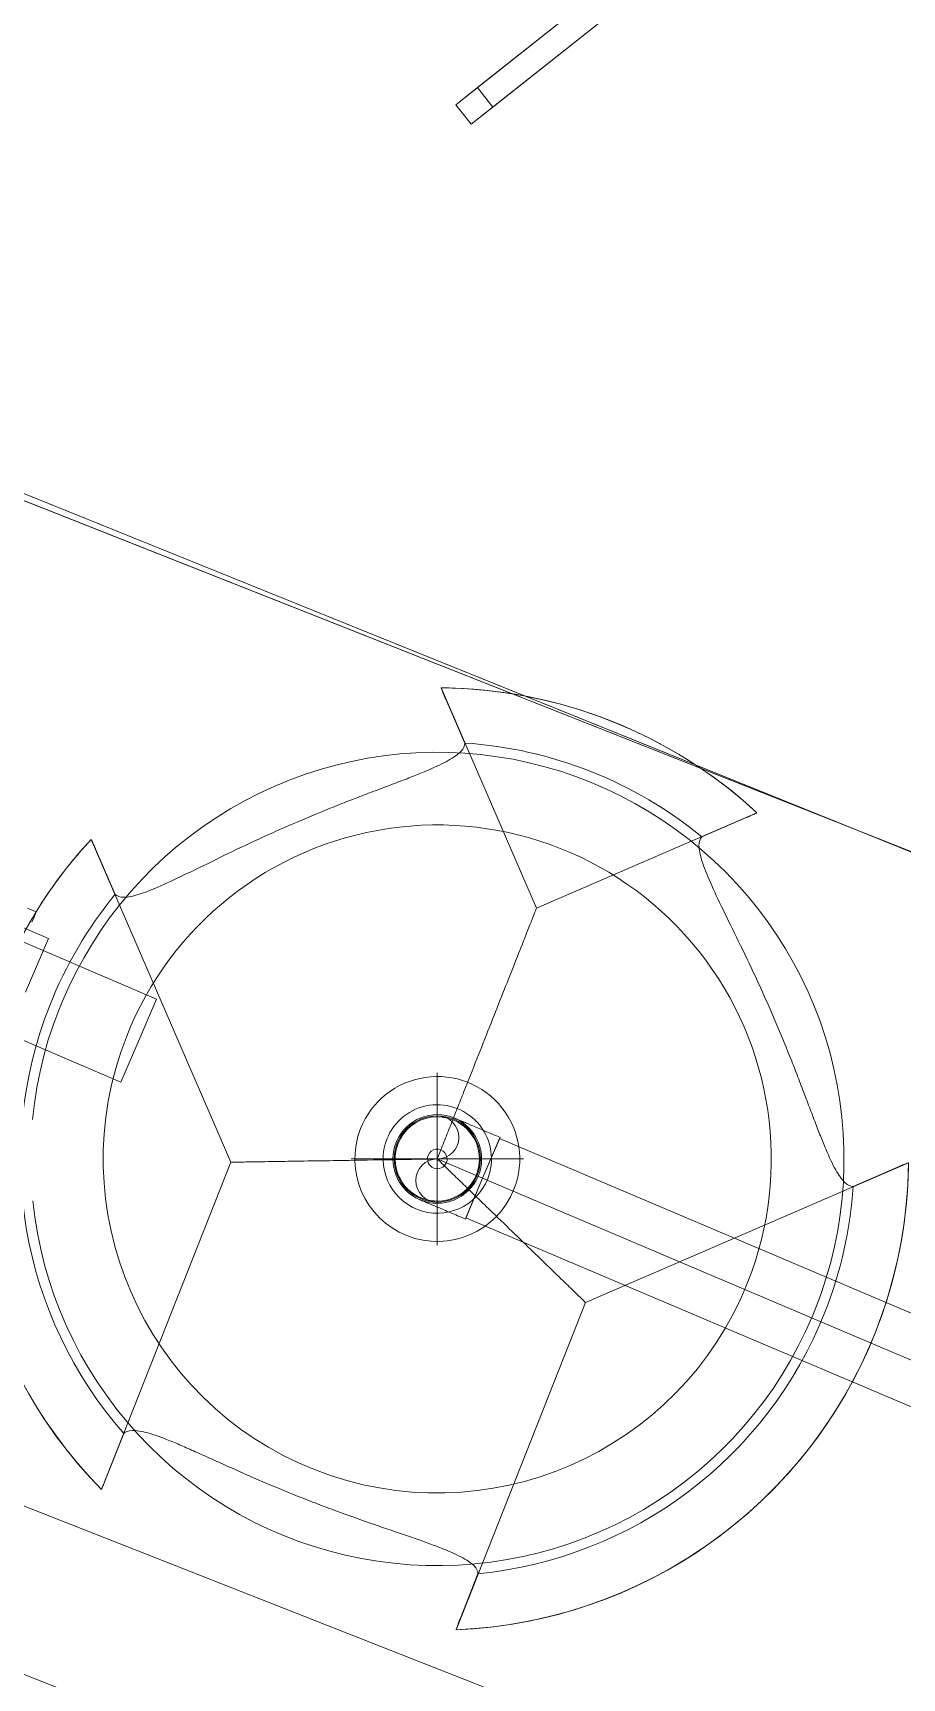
# Model space of a CAD drawing. Header units: metres. Extents: x -207 to 292, y -187 to 169.
# Drawn here: x -46.365 to -45.255, y -78.339 to -76.239 of the extents above; entities that cross this region are included whole.
import ezdxf

# ---------------------------------------------------------------- set-up
doc = ezdxf.new("R2010")
doc.units = ezdxf.units.M
for name, color, linetype, lineweight in [('A-FLOR', 7, 'Continuous', 9), ('C-TOPO', 7, 'Continuous', 9), ('CERCO INTERIOR', 7, 'Continuous', 9), ('M-EQPM', 7, 'Continuous', 9), ('P-PIPE', 7, 'Continuous', 9), ('P-PIPE-CNTR', 7, 'Continuous', 9), ('P-SANR-FIXT', 7, 'Continuous', 9)]:
    doc.layers.add(name, color=color, linetype=linetype, lineweight=lineweight)
doc.layers.add('PR10-ARQ-PL-001-Emplazamiento-C-1_dwg', color=7, linetype='Continuous', lineweight=9, true_color=0x767676)

# ---------------------------------------------------------------- blocks, each defined once
blk = doc.blocks.new('M_Tuberia Exterior 01 - M_Tuberia Exterior 01-2160598-PLANTA EMPLAZAMIENTO ACTUALIZADO')
at = {"layer": 'P-SANR-FIXT'}
for p, q in [((0.119, 0.0158), (0.119, 0.025)), ((0.119, 0.025), (0.169, 0.025)), ((0.169, 0.025), (0.119, 0.025)), ((0.119, 0.025), (0.119, 0.0158)), ((0.1347, 0.0345), (0.1347, 0.025)), ((0.1534, 0.0345), (0.1347, 0.0345)), ((0.1534, 0.0345), (0.1347, 0.0345)), ((0.1534, 0.025), (0.1347, 0.025)), ((0.1534, 0.025), (0.1347, 0.025)), ((0.1534, 0.025), (0.1534, 0.0345)), ((0.169, 0.025), (0.169, 0.0158)), ((0.169, 0.0158), (0.169, 0.025)), ((-0.0134, 0.0158), (-0.0488, 0.0158)), ((-0.0488, 0.0158), (-0.0488, -0.0158)), ((-0.0488, 0.0158), (0.5335, 0.0158)), ((-0.0134, -0.0158), (-0.0134, 0.0158)), ((0.5689, 0.0158), (-0.0134, 0.0158)), ((0.169, 0.0158), (0.119, 0.0158)), ((0.119, 0.0158), (0.169, 0.0158)), ((0.1347, 0.0158), (0.1347, -0.0158)), ((0.1347, 0.0158), (0.1534, 0.0158)), ((0.1347, 0.0158), (0.1534, 0.0158)), ((0.1534, -0.0158), (0.1534, 0.0158)), ((0.5335, -0.0158), (0.5335, 0.0158)), ((0.5335, 0.0158), (0.5689, 0.0158)), ((0.5689, 0.0158), (0.5689, -0.0158)), ((-0.0488, -0.0158), (-0.0134, -0.0158)), ((-0.0488, -0.0158), (0.5335, -0.0158)), ((-0.0134, -0.0158), (0.5689, -0.0158)), ((0.119, -0.0158), (0.169, -0.0158)), ((0.119, -0.025), (0.119, -0.0158)), ((0.119, -0.0158), (0.119, -0.025)), ((0.169, -0.0158), (0.119, -0.0158)), ((0.1534, -0.0158), (0.1347, -0.0158)), ((0.1534, -0.0158), (0.1347, -0.0158)), ((0.169, -0.0158), (0.169, -0.025)), ((0.169, -0.025), (0.169, -0.0158)), ((0.5689, -0.0158), (0.5335, -0.0158)), ((0.169, -0.025), (0.119, -0.025)), ((0.119, -0.025), (0.169, -0.025)), ((0.1347, -0.025), (0.1347, -0.0305)), ((0.1347, -0.025), (0.1534, -0.025)), ((0.1347, -0.025), (0.1534, -0.025)), ((0.1347, -0.0305), (0.1534, -0.0305)), ((0.1347, -0.0305), (0.1534, -0.0305)), ((0.1534, -0.0305), (0.1534, -0.025))]:
    blk.add_line(p, q, dxfattribs=at)
for radius, start, end in [(0.2013, 0, 180), (0.2013, 360, 180), (0.1913, 360, 180), (0.1913, 0, 180), (0.2013, 180, 0), (0.2013, 180, 360), (0.1913, 180, 360), (0.1913, 180, 0)]:
    blk.add_arc((0, 0), radius, start, end, dxfattribs=at)
blk = doc.blocks.new('M_Tanque Conico - M_Tanque Conico-2178119-PLANTA EMPLAZAMIENTO ACTUALIZADO')
at = {"layer": 'M-EQPM'}
for p, q in [((0, 0.3444), (-0.2167, 0.5611)), ((-0.2058, 0.5496), (-0.1628, 0.5066)), ((0.2167, 0.5611), (0, 0.3444)), ((0.1628, 0.5066), (0.2058, 0.5496)), ((-0.5611, 0.2167), (-0.3444, 0)), ((0.3444, 0), (0.5611, 0.2167)), ((-0.5066, 0.1628), (-0.5496, 0.2058)), ((0.5496, 0.2058), (0.5066, 0.1628)), ((0.2435, -0.1009), (0.3444, 0)), ((-0.3444, 0), (-0.2435, -0.1009)), ((-0.2435, -0.1009), (-0.2435, -0.55)), ((0.2435, -0.55), (0.2435, -0.1009)), ((-0.2431, -0.5341), (-0.2431, -0.4733)), ((0.2431, -0.4733), (0.2431, -0.5341))]:
    blk.add_line(p, q, dxfattribs=at)
at = {"layer": 'M-EQPM', "flags": 128}
for points in [[(0.2167, 0.5611), (0.1941, 0.5693), (0.1712, 0.5766), (0.148, 0.583), (0.1246, 0.5884), (0.1009, 0.5929), (0.0771, 0.5965), (0.0532, 0.5991), (0.0292, 0.6008), (0.0052, 0.6014), (-0.0189, 0.6012), (-0.0429, 0.5999), (-0.0669, 0.5977), (-0.0907, 0.5946), (-0.1144, 0.5905), (-0.1379, 0.5854), (-0.1612, 0.5794), (-0.1843, 0.5725), (-0.207, 0.5647), (-0.2167, 0.5611)], [(0.5192, 0), (0.5188, 0.0208), (0.5176, 0.0415), (0.5155, 0.0622), (0.5126, 0.0827), (0.5089, 0.1032), (0.5043, 0.1234), (0.499, 0.1435), (0.4929, 0.1633), (0.4859, 0.1829), (0.4782, 0.2022), (0.4698, 0.2212), (0.4605, 0.2398), (0.4506, 0.258), (0.4399, 0.2758), (0.4285, 0.2932), (0.4165, 0.3101), (0.4037, 0.3265), (0.3904, 0.3424), (0.3763, 0.3577), (0.3617, 0.3725), (0.3466, 0.3866), (0.3308, 0.4002), (0.3146, 0.4131), (0.2978, 0.4253), (0.2805, 0.4369), (0.2628, 0.4478), (0.2447, 0.4579), (0.2262, 0.4673), (0.2073, 0.476), (0.1881, 0.4839), (0.1686, 0.4911), (0.1489, 0.4974), (0.1289, 0.503), (0.1086, 0.5077), (0.0883, 0.5117), (0.0677, 0.5148), (0.0471, 0.5171), (0.0264, 0.5185), (0.0056, 0.5192), (-0.0152, 0.519), (-0.0359, 0.518), (-0.0566, 0.5161), (-0.0772, 0.5135), (-0.0977, 0.51), (-0.118, 0.5056), (-0.1381, 0.5005), (-0.158, 0.4946), (-0.1777, 0.4879), (-0.197, 0.4804), (-0.2161, 0.4721), (-0.2348, 0.4631), (-0.2531, 0.4533), (-0.271, 0.4429), (-0.2885, 0.4317), (-0.3056, 0.4198), (-0.3221, 0.4072), (-0.3381, 0.394), (-0.3536, 0.3802), (-0.3685, 0.3657), (-0.3829, 0.3507), (-0.3966, 0.3351), (-0.4097, 0.319), (-0.4221, 0.3024), (-0.4339, 0.2852), (-0.4449, 0.2677), (-0.4553, 0.2497), (-0.4649, 0.2312), (-0.4738, 0.2125), (-0.4819, 0.1934), (-0.4892, 0.1739), (-0.4958, 0.1542), (-0.5016, 0.1343), (-0.5065, 0.1141), (-0.5107, 0.0938), (-0.514, 0.0733), (-0.5165, 0.0527), (-0.5182, 0.032), (-0.5191, 0.0112), (-0.5192, 0)], [(-0.5611, 0.2167), (-0.5693, 0.1941), (-0.5766, 0.1712), (-0.583, 0.148), (-0.5884, 0.1246), (-0.5929, 0.1009), (-0.5965, 0.0771), (-0.5991, 0.0532), (-0.6008, 0.0292), (-0.6014, 0.0052), (-0.6015, 0)], [(0.6015, 0), (0.601, 0.0241), (0.5995, 0.0481), (0.5971, 0.072), (0.5938, 0.0958), (0.5895, 0.1195), (0.5842, 0.143), (0.578, 0.1662), (0.5709, 0.1892), (0.5629, 0.2119), (0.5611, 0.2167)], [(-0.3832, -0.4636), (-0.3644, -0.4785), (-0.345, -0.4927), (-0.325, -0.5061), (-0.3045, -0.5187), (-0.2835, -0.5305), (-0.262, -0.5414), (-0.2435, -0.55)], [(-0.5192, 0), (-0.5188, -0.0208), (-0.5176, -0.0415), (-0.5155, -0.0622), (-0.5126, -0.0827), (-0.5089, -0.1032), (-0.5043, -0.1234), (-0.499, -0.1435)], [(-0.4605, -0.2398), (-0.4506, -0.258), (-0.4399, -0.2758), (-0.4285, -0.2932), (-0.4165, -0.3101), (-0.4037, -0.3265), (-0.3904, -0.3424), (-0.3763, -0.3577), (-0.3617, -0.3725), (-0.3466, -0.3866), (-0.3308, -0.4002), (-0.3146, -0.4131), (-0.2978, -0.4253), (-0.2805, -0.4369), (-0.2628, -0.4478), (-0.2447, -0.4579), (-0.2262, -0.4673), (-0.2073, -0.476), (-0.1881, -0.4839), (-0.1686, -0.4911), (-0.1489, -0.4974), (-0.1289, -0.503), (-0.1086, -0.5077), (-0.0883, -0.5117), (-0.0677, -0.5148), (-0.0471, -0.5171), (-0.0264, -0.5185), (-0.0056, -0.5192), (0.0152, -0.519), (0.0359, -0.518), (0.0566, -0.5161), (0.0772, -0.5135), (0.0977, -0.51), (0.118, -0.5056), (0.1381, -0.5005), (0.158, -0.4946), (0.1777, -0.4879), (0.197, -0.4804), (0.2161, -0.4721), (0.2348, -0.4631), (0.2531, -0.4533), (0.271, -0.4429), (0.2885, -0.4317), (0.3056, -0.4198), (0.3221, -0.4072), (0.3381, -0.394), (0.3536, -0.3802), (0.3685, -0.3657), (0.3829, -0.3507), (0.3966, -0.3351), (0.4097, -0.319), (0.4221, -0.3024), (0.4339, -0.2852), (0.4449, -0.2677), (0.4553, -0.2497), (0.4649, -0.2312), (0.4738, -0.2125), (0.4819, -0.1934), (0.4892, -0.1739), (0.4958, -0.1542), (0.5016, -0.1343), (0.5065, -0.1141), (0.5107, -0.0938), (0.514, -0.0733), (0.5165, -0.0527), (0.5182, -0.032), (0.5191, -0.0112), (0.5192, 0)], [(0.2435, -0.55), (0.2653, -0.5398), (0.2867, -0.5288), (0.3076, -0.5169), (0.328, -0.5042), (0.3479, -0.4906), (0.3672, -0.4763), (0.386, -0.4613), (0.4041, -0.4455), (0.4216, -0.4289), (0.4384, -0.4117), (0.4546, -0.3939), (0.4699, -0.3754), (0.4846, -0.3563), (0.4984, -0.3366), (0.5115, -0.3164), (0.5237, -0.2957), (0.5352, -0.2745), (0.5457, -0.2529), (0.5554, -0.2309), (0.5642, -0.2085), (0.5721, -0.1858), (0.579, -0.1627), (0.5851, -0.1395), (0.5902, -0.1159), (0.5943, -0.0923), (0.5976, -0.0684), (0.5998, -0.0445), (0.6011, -0.0204), (0.6015, 0)]]:
    blk.add_lwpolyline(points, dxfattribs=at)
at = {"layer": 'M-EQPM'}
for radius, start, end in [(0.6015, 68.8813, 111.1187), (0.5321, 72.1801, 107.8199), (0.4264, 360, 180), (0.4264, 360, 180), (0.6015, 158.8813, 180), (0.6015, 360, 21.1187), (0.5321, 162.1801, 180), (0.5321, 360, 17.8199), (0.1053, 0, 180), (0.1053, 360, 180), (0.1053, 360, 180), (0.1053, 360, 180), (0.0692, 360, 180), (0.0538, 360, 180), (0.6015, 180, 246.1187), (0.4264, 180, 360), (0.4264, 180, 360), (0.1053, 180, 0), (0.1053, 180, 360), (0.1053, 180, 360), (0.1053, 180, 360), (0.0692, 180, 360), (0.0538, 180, 360), (0.0125, 360, 180), (0.0125, 360, 180), (0.0125, 180, 360), (0.0125, 180, 360), (0.5321, 297.1801, 360), (0.6015, 293.8813, 360), (0.5321, 180, 242.8199)]:
    blk.add_arc((0, 0), radius, start, end, dxfattribs=at)
for points, knots in [([(-0.2167, 0.5611), (-0.2167, 0.5611), (-0.2164, 0.5607), (-0.2154, 0.5596), (-0.2142, 0.5583), (-0.2126, 0.5565), (-0.2098, 0.5536), (-0.2075, 0.5512), (-0.2058, 0.5496)], [-1, -1, -1, -1, -0.785714, -0.678571, -0.571429, -0.428571, -0.285714, 0, 0, 0, 0]), ([(0.2058, 0.5496), (0.207, 0.5508), (0.2094, 0.5532), (0.2123, 0.5562), (0.2143, 0.5584), (0.2157, 0.5599), (0.2165, 0.5609), (0.2167, 0.5611), (0.2167, 0.5611)], [-1, -1, -1, -1, -0.785714, -0.571429, -0.428571, -0.285714, -0.142857, 0, 0, 0, 0]), ([(-0.1628, 0.5066), (-0.1613, 0.5036), (-0.1617, 0.4958), (-0.1726, 0.4789), (-0.1896, 0.4608), (-0.2071, 0.444), (-0.2219, 0.4304), (-0.2381, 0.4156), (-0.2553, 0.4), (-0.2734, 0.3834), (-0.2981, 0.3602), (-0.317, 0.3418), (-0.3294, 0.3294)], [-1, -1, -1, -1, -0.857143, -0.714286, -0.571429, -0.5, -0.428571, -0.357143, -0.285714, -0.214286, -0.142857, 0, 0, 0, 0]), ([(0.3294, 0.3294), (0.3232, 0.3356), (0.3107, 0.348), (0.2857, 0.372), (0.2549, 0.4004), (0.2212, 0.4309), (0.1931, 0.4572), (0.1726, 0.4789), (0.1617, 0.4958), (0.1613, 0.5036), (0.1628, 0.5066)], [-1, -1, -1, -1, -0.928571, -0.857143, -0.714286, -0.571429, -0.428571, -0.285714, -0.142857, 0, 0, 0, 0]), ([(0, 0), (0, 0.0077), (0, 0.0232), (0, 0.0464), (0, 0.0695), (0, 0.1001), (0, 0.1377), (0, 0.1815), (0, 0.223), (0, 0.2613), (0, 0.2922), (0, 0.3154), (0, 0.3316), (0, 0.342), (0, 0.3444), (0, 0.3444)], [0, 0, 0, 0, 0.05, 0.1, 0.15, 0.2, 0.3, 0.4, 0.5, 0.6, 0.7, 0.775, 0.85, 0.925, 1, 1, 1, 1]), ([(-0.3294, 0.3294), (-0.3356, 0.3232), (-0.348, 0.3107), (-0.372, 0.2857), (-0.4004, 0.2549), (-0.4309, 0.2212), (-0.4572, 0.1931), (-0.4789, 0.1726), (-0.4958, 0.1617), (-0.5036, 0.1613), (-0.5066, 0.1628)], [-1, -1, -1, -1, -0.928571, -0.857143, -0.714286, -0.571429, -0.428571, -0.285714, -0.142857, 0, 0, 0, 0]), ([(0.5066, 0.1628), (0.5036, 0.1613), (0.4958, 0.1617), (0.4789, 0.1726), (0.4608, 0.1896), (0.444, 0.2071), (0.4304, 0.2219), (0.4156, 0.2381), (0.4, 0.2553), (0.3834, 0.2734), (0.3602, 0.2981), (0.3418, 0.317), (0.3294, 0.3294)], [-1, -1, -1, -1, -0.857143, -0.714286, -0.571429, -0.5, -0.428571, -0.357143, -0.285714, -0.214286, -0.142857, 0, 0, 0, 0]), ([(-0.5496, 0.2058), (-0.5508, 0.207), (-0.5532, 0.2094), (-0.5562, 0.2123), (-0.5584, 0.2143), (-0.5599, 0.2157), (-0.5609, 0.2165), (-0.5611, 0.2167), (-0.5611, 0.2167)], [-1, -1, -1, -1, -0.785714, -0.571429, -0.428571, -0.285714, -0.142857, 0, 0, 0, 0]), ([(0.5611, 0.2167), (0.5611, 0.2167), (0.5607, 0.2164), (0.5596, 0.2154), (0.5583, 0.2142), (0.5565, 0.2126), (0.5536, 0.2098), (0.5512, 0.2075), (0.5496, 0.2058)], [-1, -1, -1, -1, -0.785714, -0.678571, -0.571429, -0.428571, -0.285714, 0, 0, 0, 0]), ([(-0.2435, -0.1009), (-0.2435, -0.1009), (-0.2408, -0.0997), (-0.2289, -0.0948), (-0.2098, -0.0869), (-0.1843, -0.0763), (-0.1536, -0.0636), (-0.1129, -0.0468), (-0.0613, -0.0254), (-0.0204, -0.0085), (0, 0)], [0, 0, 0, 0, 0.111111, 0.222222, 0.333333, 0.444444, 0.555556, 0.666667, 0.833333, 1, 1, 1, 1]), ([(0, 0), (0.0068, -0.0028), (0.0204, -0.0085), (0.0408, -0.0169), (0.0608, -0.0252), (0.0871, -0.0361), (0.1187, -0.0492), (0.1536, -0.0636), (0.1843, -0.0763), (0.2098, -0.0869), (0.2289, -0.0948), (0.2408, -0.0997), (0.2435, -0.1009), (0.2435, -0.1009)], [0, 0, 0, 0, 0.055556, 0.111111, 0.166667, 0.222222, 0.333333, 0.444444, 0.555556, 0.666667, 0.777778, 0.888889, 1, 1, 1, 1]), ([(-0.2431, -0.4733), (-0.242, -0.4702), (-0.2362, -0.4649), (-0.2166, -0.4607), (-0.1917, -0.4599), (-0.1675, -0.4604), (-0.1474, -0.4612), (-0.1256, -0.4623), (-0.1023, -0.4634), (-0.0778, -0.4644), (-0.0439, -0.4655), (-0.0176, -0.4659), (0, -0.4659)], [-1, -1, -1, -1, -0.857143, -0.714286, -0.571429, -0.5, -0.428571, -0.357143, -0.285714, -0.214286, -0.142857, 0, 0, 0, 0]), ([(0, -0.4659), (0.0088, -0.4659), (0.0263, -0.4658), (0.061, -0.465), (0.1029, -0.4634), (0.1482, -0.4611), (0.1868, -0.4598), (0.2166, -0.4607), (0.2362, -0.4649), (0.242, -0.4702), (0.2431, -0.4733)], [-1, -1, -1, -1, -0.928571, -0.857143, -0.714286, -0.571429, -0.428571, -0.285714, -0.142857, 0, 0, 0, 0]), ([(-0.2435, -0.55), (-0.2435, -0.55), (-0.2435, -0.5495), (-0.2434, -0.5479), (-0.2433, -0.5462), (-0.2432, -0.5439), (-0.2431, -0.5398), (-0.2431, -0.5364), (-0.2431, -0.5341)], [-1, -1, -1, -1, -0.785714, -0.678571, -0.571429, -0.428571, -0.285714, 0, 0, 0, 0]), ([(0.2431, -0.5341), (0.2431, -0.5359), (0.2431, -0.5393), (0.2432, -0.5434), (0.2433, -0.5464), (0.2434, -0.5484), (0.2435, -0.5497), (0.2435, -0.55), (0.2435, -0.55)], [-1, -1, -1, -1, -0.785714, -0.571429, -0.428571, -0.285714, -0.142857, 0, 0, 0, 0])]:
    blk.add_open_spline(points, degree=3, knots=knots, dxfattribs=at)
blk = doc.blocks.new('M_Elbow - Generic - Standard-2191974-PLANTA EMPLAZAMIENTO ACTUALIZADO')
at = {"layer": 'P-PIPE', "color": 150, "true_color": 0x007dff}
for p, q in [((-45.7909, -77.7012), (-45.7687, -77.6491)), ((-45.813, -77.7533), (-45.7909, -77.7012))]:
    blk.add_line(p, q, dxfattribs=at)
at = {"layer": 'P-PIPE', "color": 150, "true_color": 0x007dff, "flags": 128}
for points in [[(-45.7687, -77.6491), (-45.7711, -77.6481), (-45.7734, -77.6472), (-45.7757, -77.6462), (-45.778, -77.6452), (-45.7803, -77.6442), (-45.7825, -77.6433), (-45.7848, -77.6423), (-45.787, -77.6414), (-45.7892, -77.6405), (-45.7913, -77.6395), (-45.7934, -77.6386), (-45.7955, -77.6378), (-45.7975, -77.6369), (-45.7995, -77.6361), (-45.8015, -77.6352), (-45.8033, -77.6344), (-45.8052, -77.6337), (-45.8069, -77.6329), (-45.8087, -77.6322), (-45.8103, -77.6315), (-45.8119, -77.6308), (-45.8134, -77.6302), (-45.8148, -77.6296), (-45.8162, -77.629), (-45.8175, -77.6284), (-45.8187, -77.6279), (-45.8198, -77.6274), (-45.8209, -77.627), (-45.8219, -77.6266), (-45.8227, -77.6262), (-45.8235, -77.6259), (-45.8242, -77.6256), (-45.8249, -77.6253), (-45.8254, -77.6251), (-45.8258, -77.6249), (-45.8262, -77.6247), (-45.8264, -77.6246), (-45.8266, -77.6246), (-45.8267, -77.6245)], [(-45.8709, -77.7287), (-45.8709, -77.7287), (-45.8707, -77.7288), (-45.8705, -77.7289), (-45.8702, -77.729), (-45.8697, -77.7292), (-45.8692, -77.7294), (-45.8686, -77.7297), (-45.868, -77.73), (-45.8672, -77.7303), (-45.8663, -77.7306), (-45.8654, -77.731), (-45.8644, -77.7315), (-45.8632, -77.732), (-45.8621, -77.7325), (-45.8608, -77.733), (-45.8594, -77.7336), (-45.858, -77.7342), (-45.8565, -77.7348), (-45.855, -77.7355), (-45.8533, -77.7362), (-45.8516, -77.7369), (-45.8499, -77.7376), (-45.8481, -77.7384), (-45.8462, -77.7392), (-45.8443, -77.74), (-45.8423, -77.7408), (-45.8403, -77.7417), (-45.8382, -77.7426), (-45.8361, -77.7435), (-45.834, -77.7444), (-45.8318, -77.7453), (-45.8296, -77.7462), (-45.8273, -77.7472), (-45.8251, -77.7481), (-45.8228, -77.7491), (-45.8205, -77.7501), (-45.8182, -77.7511), (-45.8159, -77.752), (-45.8136, -77.753), (-45.813, -77.7533)]]:
    blk.add_lwpolyline(points, dxfattribs=at)
at = {"layer": 'P-PIPE', "color": 150, "true_color": 0x007dff}
for start, end in [(337, 157), (157, 337)]:
    blk.add_arc((-45.8488, -77.6766), 0.0566, start, end, dxfattribs=at)
blk = doc.blocks.new('M_Sistema Valvulas - M_Sistema Valvulas-2206959-PLANTA EMPLAZAMIENTO ACTUALIZADO')
at = {"layer": 'M-EQPM'}
for p, q in [((0.172, 0.0994), (0.1597, 0.0994)), ((0.172, 0.0922), (0.172, 0.0994)), ((0.172, 0.085), (0.172, 0.0922)), ((0.1998, 0.0743), (0.1481, 0.0743)), ((0.1998, 0), (0.1998, 0.0743)), ((0.357, 0.0577), (-0.8012, 0.0577)), ((0.357, 0), (0.357, 0.0577)), ((0.357, -0.0577), (0.357, 0)), ((-0.8012, -0.0577), (0.357, -0.0577))]:
    blk.add_line(p, q, dxfattribs=at)
blk = doc.blocks.new('YADRAN_LASQUEMAS_ARQ_MO_002_TERRAZAS_rvt-1-PLANTA EMPLAZAMIENTO ACTUALIZADO')
at = {"layer": 'P-PIPE', "color": 150, "true_color": 0x007dff}
for p, q in [((-45.7694, -77.6506), (-45.7909, -77.7012)), ((-45.7694, -77.6506), (-45.7909, -77.7012)), ((-44.6487, -78.1263), (-45.7694, -77.6506)), ((-45.7909, -77.7012), (-45.8123, -77.7518)), ((-45.7909, -77.7012), (-45.8123, -77.7518)), ((-45.8123, -77.7518), (-44.6917, -78.2275))]:
    blk.add_line(p, q, dxfattribs=at)
for centre, radius, start, end in [((-45.8488, -77.6766), 0.055, 0, 180), ((-45.8488, -77.6491), 0.0275, 270, 90), ((-45.8488, -77.6766), 0.055, 180, 0), ((-45.8488, -77.7041), 0.0275, 90, 270)]:
    blk.add_arc(centre, radius, start, end, dxfattribs=at)
at = {"layer": 'P-PIPE-CNTR', "color": 150, "true_color": 0x007dff}
for p, q in [((-45.8488, -77.7866), (-45.8488, -77.5666)), ((-45.9588, -77.6766), (-45.7388, -77.6766)), ((-45.7909, -77.7012), (-45.8488, -77.6766)), ((-45.7909, -77.7012), (-44.6702, -78.1769)), ((-45.7909, -77.7012), (-44.6702, -78.1769))]:
    blk.add_line(p, q, dxfattribs=at)
at = {"layer": 'M-EQPM', "lineweight": 9}
for name, p, rotation in [('M_Sistema Valvulas - M_Sistema Valvulas-2206959-PLANTA EMPLAZAMIENTO ACTUALIZADO', (-46.558, -77.3848), 336.7939487383535), ('M_Tanque Conico - M_Tanque Conico-2178119-PLANTA EMPLAZAMIENTO ACTUALIZADO', (-45.8488, -77.6766), 338.4099999999997)]:
    blk.add_blockref(name, p, dxfattribs=dict(at, rotation=rotation))
at = {"layer": 'P-PIPE', "lineweight": 9}
blk.add_blockref('M_Elbow - Generic - Standard-2191974-PLANTA EMPLAZAMIENTO ACTUALIZADO', (0, 0), dxfattribs=at)
at = {"layer": 'P-SANR-FIXT', "lineweight": 9, "rotation": 218.4099999999985}
blk.add_blockref('M_Tuberia Exterior 01 - M_Tuberia Exterior 01-2160598-PLANTA EMPLAZAMIENTO ACTUALIZADO', (-45.3695, -75.9899), dxfattribs=at)
blk = doc.blocks.new('PR10-ARQ-PL-001-Emplazamiento-C-1_dwg-674643-PLANTA EMPLAZAMIENTO ACTUALIZADO')
at = {"layer": 'A-FLOR', "flags": 128}
blk.add_lwpolyline([(-47.7529, -76.2917), (-44.0769, -77.7459), (-44.6102, -79.0941), (-48.2862, -77.6394)], close=True, dxfattribs=at)
at = {"layer": 'C-TOPO', "flags": 128}
for points in [[(-41.4134, -76.7159), (-41.9217, -78.1125), (-42.2371, -78.9792), (-42.2714, -79.0732), (-42.4474, -79.5568), (-42.5819, -79.8967), (-44.2798, -79.2248), (-44.6888, -79.0629), (-45.2714, -78.8324), (-46.4352, -78.3719), (-48.3047, -77.6321), (-47.843, -76.4893), (-47.7608, -76.2858), (-47.7545, -76.2704), (-44.0715, -77.7585), (-43.8859, -77.2945), (-42.5655, -73.9935), (-40.539, -68.9272), (-40.3742, -68.5151), (-38.6491, -64.2454)], [(-41.4134, -76.7159), (-41.9217, -78.1125), (-42.2371, -78.9792), (-42.2714, -79.0732), (-42.4474, -79.5568), (-42.5819, -79.8967), (-44.2798, -79.2248), (-44.6888, -79.0629), (-45.2714, -78.8324), (-46.4352, -78.3719), (-48.3047, -77.6321), (-47.843, -76.4893), (-47.7608, -76.2858), (-47.7545, -76.2704), (-44.0715, -77.7585), (-43.8859, -77.2945)]]:
    blk.add_lwpolyline(points, dxfattribs=at)
at = {"layer": 'CERCO INTERIOR', "flags": 128}
for points in [[(-26.8741, -80.1294), (-28.514, -82.005), (-30.8001, -83.2053), (-33.4752, -83.4056), (-60.3697, -72.8347), (-62.4829, -71.5802), (-63.9697, -69.4823), (-64.498, -67.058), (-63.9585, -64.4298), (-36.3095, 6.0376), (-35.1236, 8.298), (-33.1334, 9.8905), (-30.636, 10.5944), (-28.0565, 10.3374), (-2.0459, 0.0167), (-0.0433, -1.295), (1.477, -3.3782), (1.9717, -5.8104), (1.4969, -8.3035), (0.5782, -10.6383), (-26.9308, -80.2728)], [(-33.402, -83.2195), (-60.2815, -72.6544), (-62.3443, -71.4299), (-63.7829, -69.3999), (-64.2936, -67.0568), (-63.766, -64.4868), (-36.1273, 5.9543), (-34.9659, 8.168), (-33.0401, 9.709), (-30.6181, 10.3917), (-28.1043, 10.1412), (-2.1386, -0.1617), (-0.1834, -1.4423), (1.2897, -3.4609), (1.7679, -5.8117), (1.3039, -8.2477), (0.3921, -10.565)]]:
    blk.add_lwpolyline(points, dxfattribs=at)

msp = doc.modelspace()

# ---------------------------------------------------------------- linework, layer by layer
at = {"layer": 'A-FLOR'}
msp.add_line((-47.7529, -76.2917), (-44.0769, -77.7459), dxfattribs=at)
at = {"layer": 'C-TOPO'}
msp.add_line((-44.0715, -77.7585), (-47.7545, -76.2704), dxfattribs=at)
msp.add_line((-44.0715, -77.7585), (-47.7545, -76.2704), dxfattribs=at)

# ---------------------------------------------------------------- block references
at = {"lineweight": 5}
msp.add_blockref('YADRAN_LASQUEMAS_ARQ_MO_002_TERRAZAS_rvt-1-PLANTA EMPLAZAMIENTO ACTUALIZADO', (0, 0), dxfattribs=at)
at = {"layer": 'PR10-ARQ-PL-001-Emplazamiento-C-1_dwg', "color": 7}
msp.add_blockref('PR10-ARQ-PL-001-Emplazamiento-C-1_dwg-674643-PLANTA EMPLAZAMIENTO ACTUALIZADO', (0, 0), dxfattribs=at)

doc.saveas('drawing.dxf')
